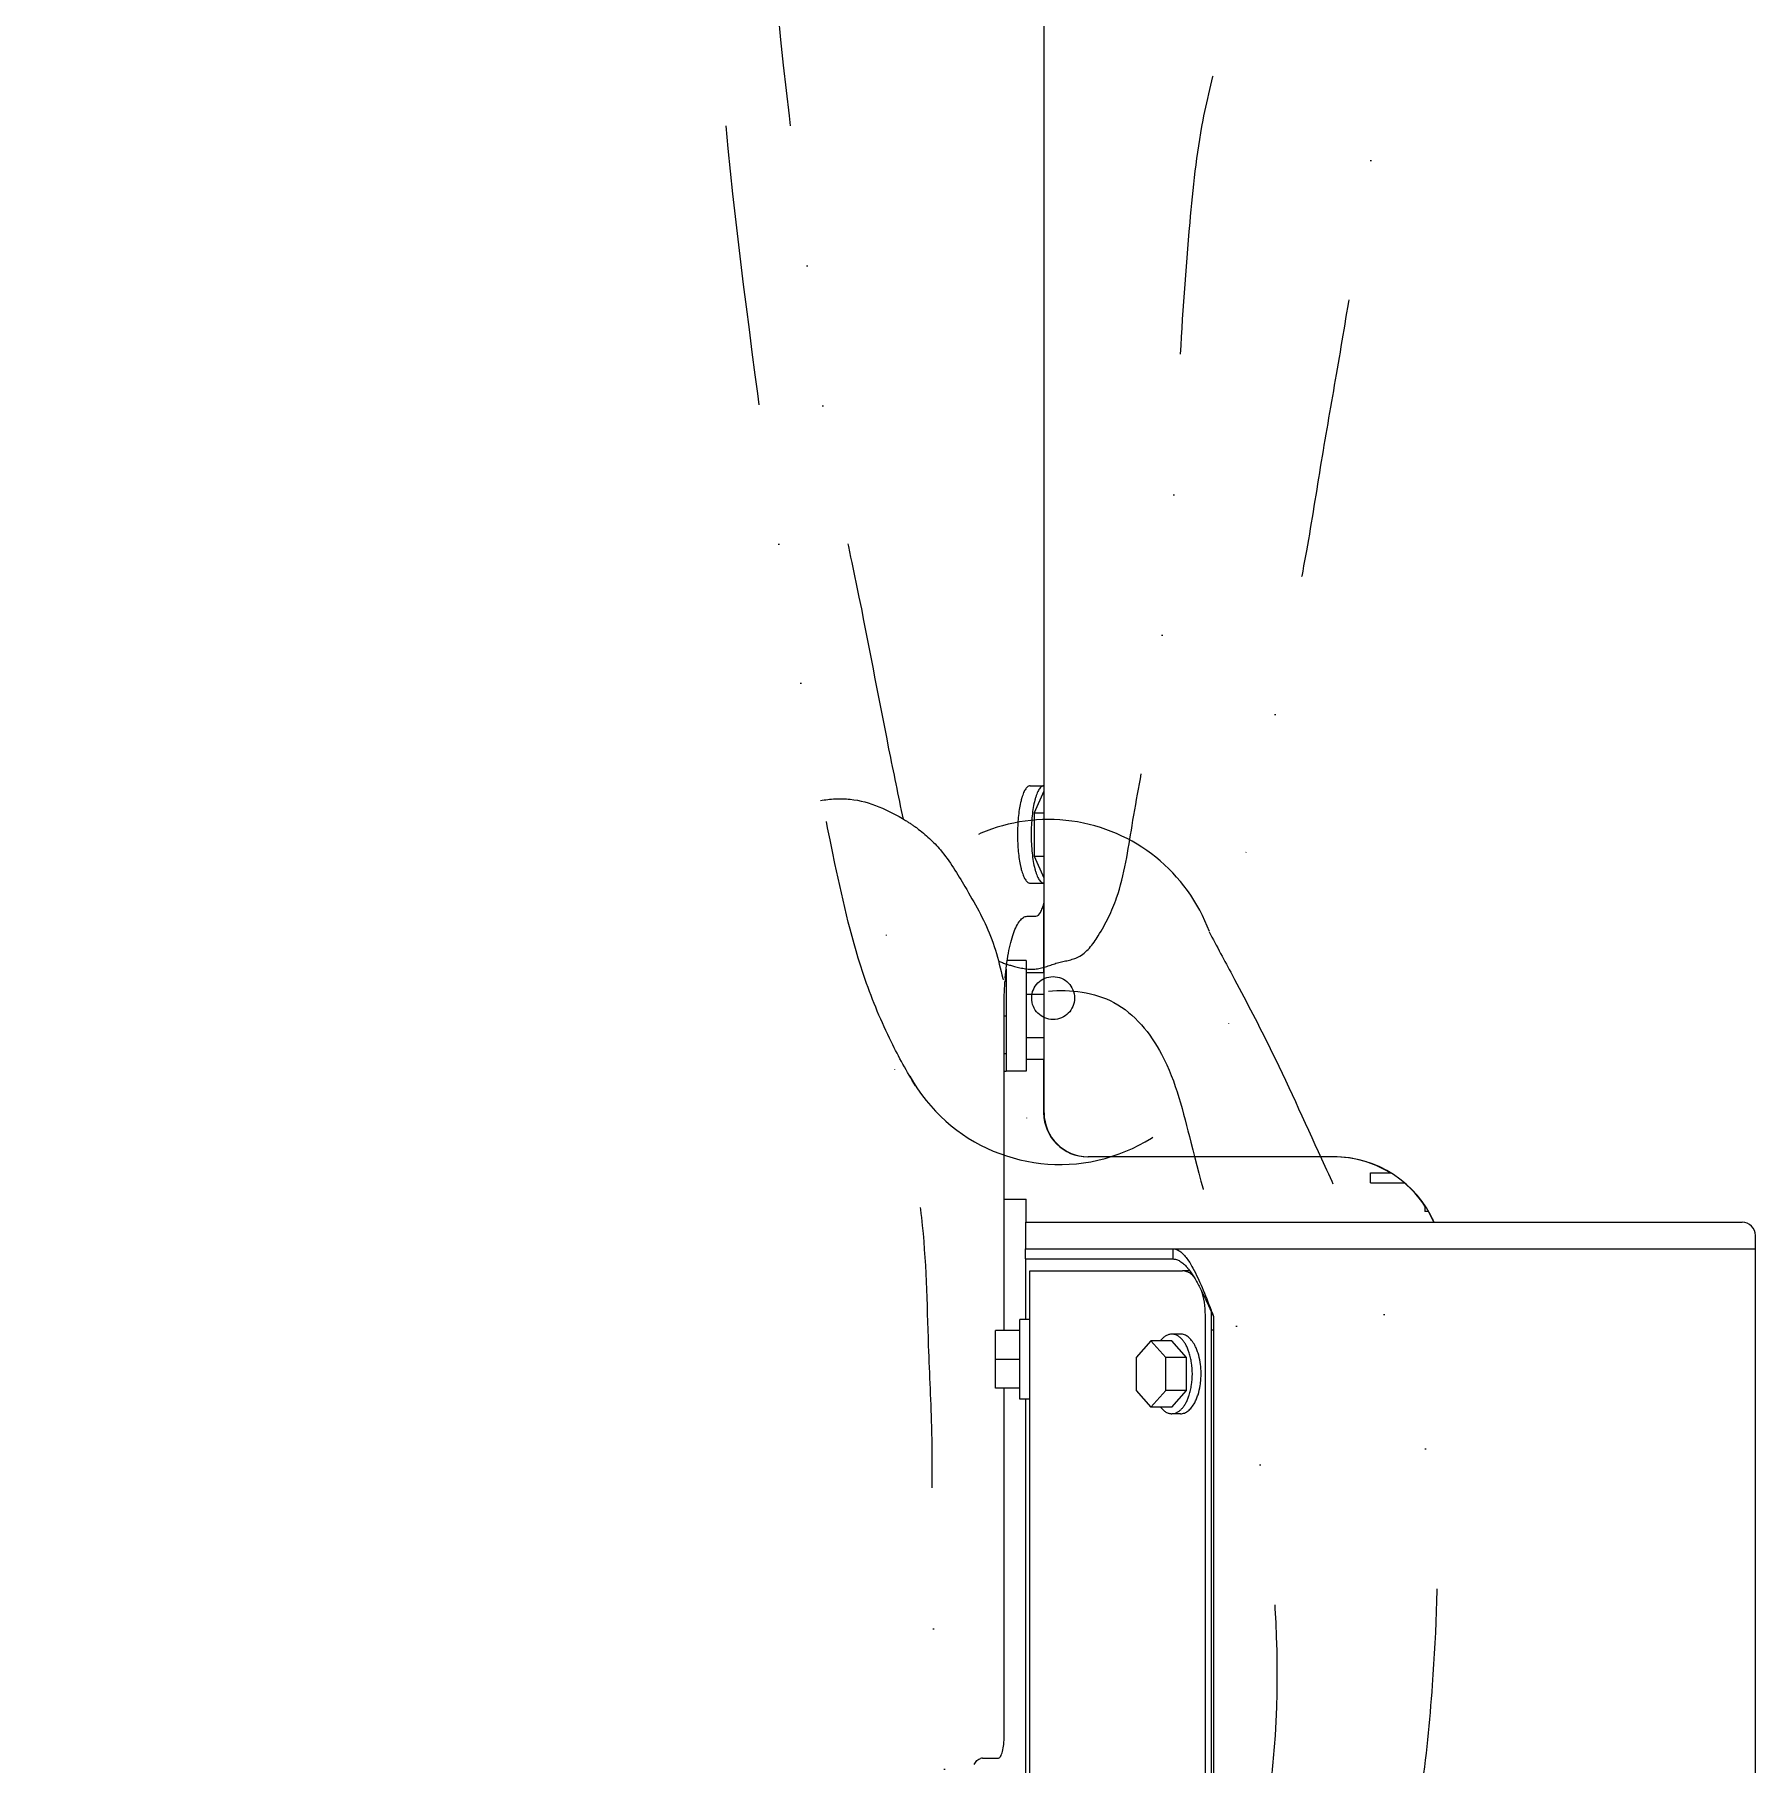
# Model space of a CAD drawing. Header units: millimetres. Extents: x -7970 to 6845, y -11075 to 1978.
# Drawn here: x 3669.6 to 4058.6, y -9802.3 to -9411.1 of the extents above; entities that cross this region are included whole.
import ezdxf

# ---------------------------------------------------------------- set-up
doc = ezdxf.new("R2010")
doc.units = ezdxf.units.MM
doc.header["$LTSCALE"] = 5
doc.linetypes.add('DIVIDE', pattern=[31.75, 12.7, -6.35, 0, -6.35, 0, -6.35])
doc.layers.add('Layer0016', color=7, linetype='Continuous')
doc.layers.add('Layer0021', color=7, linetype='Continuous')

# ---------------------------------------------------------------- blocks, each defined once
blk = doc.blocks.new('DC_GROUP_ＤＸＦ２５_206')
at = {"layer": 'Layer0016', "color": 7, "linetype": 'DIVIDE', "lineweight": 25}
blk.add_circle((3899.86, -9628.96), 4.85, dxfattribs=at)
blk.add_circle((3899.86, -9628.96), 4.85, dxfattribs=at)
for centre, start, end in [((3898.78, -9627.38), 20.2551, 206.0033), ((3901.38, -9627.8), 209.0247, 1.5438)]:
    blk.add_arc(centre, 38.8, start, end, dxfattribs=at)
for points, knots in [([(3868.76, -9648.81), (3866.79, -9645.6), (3862.5, -9637.82), (3855.55, -9621.24), (3849.17, -9593.07), (3840.75, -9547.5), (3831.69, -9483.3), (3823.58, -9417.34), (3822.48, -9362.35), (3819.56, -9326.79), (3821.32, -9296.81), (3820.17, -9267.49), (3823.09, -9237.68), (3826.2, -9210.77), (3829.13, -9184.47), (3836.6, -9157.5), (3846.61, -9131.74), (3860.44, -9115.16), (3871.26, -9105.11), (3882.38, -9099.21), (3894.76, -9095.76), (3906.65, -9097.36), (3914.9, -9100.7), (3919.21, -9102.73), (3921.06, -9103.7)], [0, 0, 0, 0, 11.289141, 26.624981, 53.741447, 97.659264, 165.7305, 248.216462, 296.738336, 330.702274, 355.072983, 386.691137, 418.587052, 444.745573, 468.050844, 497.806237, 528.617985, 549.891825, 562.016757, 572.653678, 587.404401, 599.769513, 607.797651, 614.067108, 614.067108, 614.067108, 614.067108]), ([(3960.48, -9157.55), (3961.85, -9162.26), (3965.66, -9175.69), (3971.5, -9198.9), (3978.35, -9225.04), (3982.45, -9249.96), (3986.7, -9276.23), (3987.02, -9302.42), (3985.81, -9333.26), (3984.5, -9361.37), (3981.18, -9388.79), (3978.05, -9409.84), (3973.65, -9428.4), (3970.24, -9447.32), (3967.33, -9467.42), (3963.91, -9487.76), (3960.36, -9507.76), (3957.39, -9527.23), (3953.53, -9546.05), (3950.43, -9563.76), (3946.23, -9581.23), (3942.14, -9601.94), (3940.61, -9617.44), (3940.17, -9626.75)], [0, 0, 0, 0, 14.74055, 41.852822, 71.832641, 95.721103, 117.594501, 151.575286, 174.016936, 210.233855, 235.916563, 256.854773, 274.043334, 293.100369, 314.51004, 334.980228, 354.976232, 375.443839, 394.03476, 412.62157, 429.347624, 447.934401, 475.924744, 475.924744, 475.924744, 475.924744]), ([(3887.51, -9620.6), (3888.68, -9621.11), (3891.45, -9621.98), (3896.14, -9622.92), (3900.72, -9620.75), (3906.4, -9620.14), (3910.88, -9614.05), (3915.55, -9604.3), (3917.71, -9589.08), (3921.31, -9570.45), (3924.66, -9547.81), (3927.19, -9519.19), (3928.27, -9486.97), (3930.41, -9456.44), (3932.83, -9432.67), (3937.71, -9414.04), (3940.53, -9397.24), (3944.79, -9376.73), (3950.93, -9357.67), (3955.55, -9338.21), (3959.22, -9321.41), (3963.02, -9299.65), (3964.94, -9276.7), (3964.48, -9255.49), (3961.83, -9237.69), (3958.41, -9226.65), (3955.86, -9220.36)], [0, 0, 0, 0, 3.836863, 8.783369, 13.729588, 18.675302, 25.20146, 34.767333, 51.489692, 70.546468, 91.958456, 120.025216, 156.722592, 188.619412, 211.923267, 228.183852, 246.303575, 263.02775, 290.957234, 306.293159, 323.017333, 342.544346, 372.524219, 391.948428, 406.046826, 426.405242, 426.405242, 426.405242, 426.405242]), ([(3866.01, -9588.5), (3864.92, -9583.19), (3860.91, -9563.87), (3856.24, -9538.03), (3847.29, -9498.76), (3844.84, -9464.7), (3837.17, -9407), (3833.4, -9356.87), (3833.43, -9303.46), (3832.53, -9271), (3833.36, -9249.9), (3833.89, -9240.14)], [0, 0, 0, 0, 16.248014, 59.203365, 78.753718, 137.005747, 161.273906, 253.428951, 287.46548, 321.501968, 350.799269, 350.799269, 350.799269, 350.799269]), ([(3847.26, -9584.29), (3849.46, -9583.91), (3856.29, -9583.49), (3863.68, -9586.89), (3870.27, -9591.25), (3875.29, -9595.93), (3880.38, -9604.51), (3886.45, -9614.93), (3888.7, -9625.74), (3891.53, -9637.79), (3893.97, -9650.28), (3894.03, -9660.71), (3893.77, -9665.4)], [0, 0, 0, 0, 6.711413, 20.161438, 23.265665, 30.476254, 40.462997, 53.072259, 66.389803, 73.25064, 90.28896, 104.384495, 104.384495, 104.384495, 104.384495]), ([(3935.1, -9613.98), (3936.86, -9617.23), (3941.4, -9625.73), (3950.32, -9642.62), (3958.58, -9661.24), (3967.27, -9679.78), (3972.75, -9695.94), (3981.71, -9717.64), (3987.74, -9747.55), (3985.98, -9779.93), (3983.87, -9806.24), (3979.08, -9825.23), (3975.81, -9842.58), (3973.12, -9860.36), (3968.64, -9879.56), (3966.31, -9901.85), (3963.59, -9930.1), (3961.47, -9963.81), (3963.53, -10003.11), (3968.29, -10031.87), (3969.67, -10047.99), (3969.8, -10049.6)], [0, 0, 0, 0, 11.080719, 28.91393, 57.297868, 72.175534, 90.296648, 108.417746, 142.588695, 180.617062, 205.347263, 221.607518, 239.261735, 258.31917, 275.507329, 298.338302, 325.450407, 360.705994, 399.533262, 443.207288, 448.057386, 448.057386, 448.057386, 448.057386]), ([(3898.78, -9627.38), (3903.78, -9626.93), (3914.92, -9628.29), (3926.53, -9642.77), (3931.43, -9664.25), (3937.84, -9686.51), (3943.7, -9714.26), (3949.19, -9749.48), (3951.44, -9783.4), (3948.41, -9813.26), (3946.28, -9834.07), (3943.11, -9858.76), (3940.77, -9883.54), (3937.95, -9908.75), (3935.56, -9933.21), (3931.99, -9959.29), (3929.43, -9989.3), (3931.35, -10021.33), (3934.27, -10043), (3935.98, -10052.56)], [0, 0, 0, 0, 15.058486, 30.967616, 51.907056, 80.930139, 100.481114, 136.936846, 187.919511, 201.71428, 226.920258, 250.700084, 276.381767, 301.58782, 326.79371, 350.09885, 380.557762, 416.961828, 446.098343, 446.098343, 446.098343, 446.098343]), ([(3902.16, -10055.51), (3901.99, -10053.91), (3901.15, -10045), (3904.12, -10009.36), (3900.53, -9963.86), (3892.6, -9916.78), (3887.4, -9886.4), (3880.56, -9848.13), (3875.12, -9806.37), (3871.89, -9762.72), (3872.92, -9731.92), (3871.44, -9704.43), (3871.22, -9683.33), (3868.24, -9665.74), (3866.11, -9654.35), (3864.69, -9647.78), (3863.91, -9644.39)], [0, 0, 0, 0, 4.850098, 26.809337, 106.871203, 140.907624, 170.108319, 199.308998, 257.55945, 296.371547, 330.446006, 349.870233, 378.98637, 393.568669, 403.317043, 413.741839, 413.741839, 413.741839, 413.741839])]:
    blk.add_open_spline(points, degree=3, knots=knots, dxfattribs=at)
blk = doc.blocks.new('DC_GROUP_ＤＸＦ２５_212')
at = {"layer": 'Layer0016', "color": 4, "linetype": 'Continuous', "lineweight": 25}
for radius, end in [(830, 131.73252), (750, 131.73249)]:
    blk.add_arc((3022.05, -10412.93), radius, 20, end, dxfattribs=at)

msp = doc.modelspace()

# ---------------------------------------------------------------- linework, layer by layer
at = {"layer": 'Layer0021', "color": 7, "linetype": 'Continuous', "lineweight": 18}
for p, q in [((3897.816, -9654.926), (3897.816, -8732.408)), ((3894.652, -9580.97), (3897.743, -9580.97)), ((3897.743, -9582.155), (3895.543, -9587.062)), ((3897.743, -9582.155), (3897.815, -9582.155)), ((3895.543, -9587.062), (3897.815, -9587.062)), ((3895.543, -9587.062), (3895.543, -9596.877)), ((3891.805, -9591.953), (3891.805, -9591.986)), ((3891.805, -9591.953), (3891.805, -9591.97)), ((3891.805, -9591.97), (3891.805, -9591.986)), ((3895.543, -9596.877), (3897.815, -9596.877)), ((3895.543, -9596.877), (3897.743, -9601.785)), ((3894.652, -9602.97), (3897.743, -9602.97)), ((3897.743, -9601.785), (3897.815, -9601.785)), ((3897.721, -9607.547), (3897.721, -9623.155)), ((3893.97, -9610.47), (3895.937, -9610.47)), ((3889.278, -9622.414), (3889.279, -9624.47)), ((3893.776, -9620.47), (3889.487, -9620.47)), ((3893.776, -9620.47), (3893.78, -9630.47)), ((3893.779, -9623.155), (3897.815, -9623.155)), ((3889.058, -9624.47), (3889.277, -9624.47)), ((3889.279, -9624.47), (3889.28, -9627.97)), ((3888.793, -9704.17), (3888.793, -9630.47)), ((3889.28, -9627.97), (3889.28, -9630.47)), ((3889.28, -9630.47), (3889.28, -9637.97)), ((3893.78, -9628.062), (3897.815, -9628.062)), ((3893.78, -9630.47), (3893.78, -9635.47)), ((3888.793, -9632.97), (3889.279, -9632.97)), ((3889.28, -9637.97), (3889.279, -9641.47)), ((3893.78, -9635.47), (3893.776, -9645.47)), ((3893.78, -9637.877), (3897.815, -9637.877)), ((3888.793, -9641.47), (3889.277, -9641.47)), ((3889.279, -9641.47), (3889.276, -9645.47)), ((3893.779, -9642.785), (3897.815, -9642.785)), ((3897.721, -9642.785), (3897.721, -9654.628)), ((3888.793, -9645.47), (3889.269, -9645.47)), ((3893.776, -9645.47), (3889.276, -9645.47)), ((3963.229, -9664.853), (3907.784, -9664.861)), ((3971.6, -9670.77), (3971.6, -9668.47)), ((3971.6, -9668.47), (3976.14, -9668.47)), ((3888.793, -9674.47), (3893.798, -9674.47)), ((3893.798, -9679.67), (3893.798, -9674.47)), ((3971.6, -9670.77), (3979.349, -9670.77)), ((3983.894, -9675.861), (3983.894, -9677.27)), ((3984.772, -9677.27), (3983.894, -9677.27)), ((3893.608, -9679.67), (4055.608, -9679.67)), ((3893.608, -9679.67), (3893.608, -9685.67)), ((3893.608, -9687.97), (3893.608, -9685.67)), ((3893.608, -9685.67), (4058.608, -9685.67)), ((3926.928, -9685.67), (3926.928, -9687.97)), ((4058.608, -10030.67), (4058.608, -9682.67)), ((3893.608, -9687.97), (3926.928, -9687.97)), ((3893.608, -9687.97), (3893.608, -9701.67)), ((3894.608, -9690.67), (3929.129, -9690.67)), ((3894.608, -10015.883), (3894.608, -9690.67)), ((3930.501, -9690.67), (3929.129, -9690.67)), ((3894.608, -9701.67), (3892.308, -9701.67)), ((3892.308, -9719.67), (3892.308, -9701.67)), ((3934.274, -10003.818), (3934.274, -9700.67)), ((3935.646, -10003.82), (3935.646, -9700.67)), ((3935.917, -9700.545), (3936.108, -9700.97)), ((3935.949, -9700.552), (3936.108, -9700.97)), ((3936.108, -9700.97), (3936.108, -10015.17)), ((3892.308, -9704.17), (3886.808, -9704.17)), ((3886.808, -9717.17), (3886.808, -9704.17)), ((3928.671, -9704.97), (3926.699, -9704.97)), ((3935.646, -9703.97), (3936.108, -9703.97)), ((3921.982, -9706.464), (3918.638, -9710.217)), ((3926.699, -9706.464), (3921.982, -9706.464)), ((3925.327, -9710.217), (3921.982, -9706.464)), ((3930.043, -9710.217), (3926.699, -9706.464)), ((3892.308, -9710.67), (3886.808, -9710.67)), ((3918.638, -9710.217), (3918.638, -9717.722)), ((3930.043, -9710.217), (3925.327, -9710.217)), ((3925.327, -9717.722), (3925.327, -9710.217)), ((3930.043, -9717.722), (3930.043, -9710.217)), ((3892.308, -9717.17), (3886.808, -9717.17)), ((3888.793, -9795.84), (3888.793, -9717.17)), ((3894.608, -9719.67), (3892.308, -9719.67)), ((3893.608, -9719.67), (3893.608, -9881.67)), ((3918.638, -9717.722), (3921.982, -9721.475)), ((3921.982, -9721.475), (3925.327, -9717.722)), ((3926.699, -9721.475), (3921.982, -9721.475)), ((3930.043, -9717.722), (3925.327, -9717.722)), ((3926.699, -9721.475), (3930.043, -9717.722)), ((3928.671, -9722.97), (3926.699, -9722.97)), ((3884.344, -9800.84), (3887.499, -9800.84))]:
    msp.add_line(p, q, dxfattribs=at)
for centre, radius, start, end in [((3897.743, -9581.71), 0.74, 84.34151, 89.99114), ((3897.743, -9602.23), 0.74, 270.00886, 275.65849), ((3957.382, -9630.032), 68.576, 175.30327, 176.03793), ((3907.716, -9654.628), 9.995, 180.00001, 180.22573), ((3907.724, -9654.628), 10.004, 180.2259, 181.72575), ((3907.708, -9654.63), 9.987, 181.72002, 200.69727), ((3963.086, -9689.528), 24.941, 23.29935, 24.95333), ((4055.608, -9682.67), 3, 0, 90), ((3928.904, -9694.002), 3.372, 62.50669, 63.31856), ((3930.501, -9693.31), 2.64, 84.69419, 89.99016), ((3918.538, -9699.675), 15.184, 36.50083, 37.23097), ((3916.32, -9700.67), 19.327, 0.00151, 2.51395), ((3919.215, -9712.867), 11.985, 17.87239, 19.88146), ((3919.341, -9715.115), 11.852, 340.10724, 342.13891), ((3884.37, -9804.298), 3.46, 97.56551, 104.90897)]:
    msp.add_arc(centre, radius, start, end, dxfattribs=at)
for centre, major_axis, ratio, start_param, end_param in [((3907.72, -9654.857), (6.723, 7.427), 0.9966675, 2.312078, 3.8757365), ((3907.816, -9654.857), (6.697, 7.451), 0.9966651, 2.3081677, 3.8722382), ((3963.151, -9689.862), (15.903, 19.344), 0.9966803, 5.8188499, 6.9697766), ((3963.056, -9689.862), (15.97, 19.289), 0.9966848, 0.1463355, 0.6862675), ((3963.056, -9689.862), (15.97, 19.289), 0.9966848, 5.9902058, 6.2711101), ((3963.056, -9689.862), (15.97, 19.289), 0.9966848, 5.8223197, 5.930233)]:
    msp.add_ellipse(centre, major_axis=major_axis, ratio=ratio, start_param=start_param, end_param=end_param, dxfattribs=at)
for points, knots in [([(3892.787, -9583.656), (3892.761, -9583.744), (3892.656, -9584.111), (3892.564, -9584.482), (3892.5, -9584.766)], [0, 0, 0, 0, 0.2381947, 1, 1, 1, 1]), ([(3894.652, -9580.97), (3894.566, -9580.97), (3894.384, -9581.003), (3894.126, -9581.143), (3893.878, -9581.369), (3893.638, -9581.676), (3893.406, -9582.062), (3893.184, -9582.527), (3892.974, -9583.065), (3892.848, -9583.452), (3892.787, -9583.656)], [0, 0, 0, 0, 0.0748653, 0.1573682, 0.2531423, 0.3655162, 0.4961321, 0.6455745, 0.8137263, 1, 1, 1, 1]), ([(3897.743, -9580.97), (3897.696, -9580.97), (3897.601, -9580.979), (3897.406, -9581.035), (3897.162, -9581.182), (3896.892, -9581.454), (3896.631, -9581.824), (3896.382, -9582.288), (3896.145, -9582.845), (3895.923, -9583.488), (3895.638, -9584.495), (3895.343, -9585.926), (3895.088, -9587.808), (3894.931, -9589.848), (3894.896, -9591.254), (3894.896, -9591.97)], [0, 0, 0, 0, 0.0118558, 0.0240989, 0.051012, 0.0828772, 0.1207993, 0.1652513, 0.2163239, 0.2738679, 0.3375658, 0.4815415, 0.6437491, 0.8186241, 1, 1, 1, 1]), ([(3892.5, -9584.766), (3892.382, -9585.291), (3892.179, -9586.405), (3891.966, -9588.154), (3891.835, -9590.023), (3891.805, -9591.303), (3891.805, -9591.953)], [0, 0, 0, 0, 0.2231883, 0.4690277, 0.7304987, 1, 1, 1, 1]), ([(3891.805, -9591.986), (3891.805, -9592.636), (3891.835, -9593.916), (3891.966, -9595.786), (3892.179, -9597.535), (3892.382, -9598.648), (3892.5, -9599.173)], [0, 0, 0, 0, 0.2695013, 0.5309723, 0.7768117, 1, 1, 1, 1]), ([(3894.896, -9591.97), (3894.896, -9592.685), (3894.931, -9594.091), (3895.088, -9596.132), (3895.343, -9598.013), (3895.638, -9599.444), (3895.923, -9600.452), (3896.145, -9601.095), (3896.382, -9601.651), (3896.631, -9602.116), (3896.892, -9602.485), (3897.162, -9602.757), (3897.406, -9602.904), (3897.601, -9602.96), (3897.696, -9602.97), (3897.743, -9602.97)], [0, 0, 0, 0, 0.1813759, 0.3562509, 0.5184585, 0.6624342, 0.7261321, 0.7836761, 0.8347487, 0.8792007, 0.9171228, 0.948988, 0.9759011, 0.9881442, 1, 1, 1, 1]), ([(3892.5, -9599.173), (3892.522, -9599.271), (3892.608, -9599.643), (3892.707, -9600.013), (3892.787, -9600.283)], [0, 0, 0, 0, 0.2615992, 1, 1, 1, 1]), ([(3892.787, -9600.283), (3892.848, -9600.488), (3892.974, -9600.874), (3893.184, -9601.413), (3893.406, -9601.877), (3893.638, -9602.264), (3893.878, -9602.571), (3894.126, -9602.796), (3894.384, -9602.937), (3894.566, -9602.97), (3894.652, -9602.97)], [0, 0, 0, 0, 0.1862737, 0.3544255, 0.5038679, 0.6344838, 0.7468577, 0.8426318, 0.9251347, 1, 1, 1, 1]), ([(3895.937, -9610.47), (3896.382, -9610.47), (3897.018, -9609.683), (3897.487, -9608.546), (3897.727, -9607.719), (3897.837, -9607.26)], [0, 0, 0, 0, 0.3450061, 0.6334115, 1, 1, 1, 1]), ([(3889.036, -9624.417), (3889.191, -9622.534), (3889.521, -9619.836), (3890.24, -9616.482), (3890.843, -9614.43), (3891.517, -9612.765), (3892.251, -9611.522), (3893.041, -9610.7), (3893.686, -9610.47), (3893.97, -9610.47)], [0, 0, 0, 0, 0.3669938, 0.5266583, 0.6658039, 0.7821099, 0.8746034, 0.9449118, 1, 1, 1, 1]), ([(3888.793, -9630.47), (3888.793, -9630.034), (3888.808, -9628.308), (3888.88, -9626.582), (3888.97, -9625.293)], [0, 0, 0, 0, 0.2520897, 1, 1, 1, 1]), ([(3926.928, -9685.67), (3927.198, -9685.67), (3927.772, -9685.779), (3928.587, -9686.236), (3929.384, -9686.958), (3929.87, -9687.555), (3930.116, -9687.89)], [0, 0, 0, 0, 0.2015426, 0.4262189, 0.6898108, 1, 1, 1, 1]), ([(3926.928, -9687.97), (3927.199, -9687.97), (3927.767, -9688.061), (3928.587, -9688.45), (3929.394, -9689.072), (3929.891, -9689.594), (3930.141, -9689.886)], [0, 0, 0, 0, 0.2110098, 0.4401752, 0.700765, 1, 1, 1, 1]), ([(3930.116, -9687.89), (3930.233, -9688.049), (3930.725, -9688.751), (3931.16, -9689.493), (3931.476, -9690.073)], [0, 0, 0, 0, 0.2297432, 1, 1, 1, 1]), ([(3930.141, -9689.886), (3930.182, -9689.933), (3930.349, -9690.13), (3930.509, -9690.333), (3930.628, -9690.489)], [0, 0, 0, 0, 0.2429848, 1, 1, 1, 1]), ([(3931.476, -9690.073), (3932.242, -9691.481), (3933.661, -9694.633), (3934.912, -9697.846), (3935.573, -9699.57)], [0, 0, 0, 0, 0.4646966, 1, 1, 1, 1]), ([(3930.418, -9690.989), (3930.315, -9690.937), (3929.908, -9690.757), (3929.459, -9690.67), (3929.129, -9690.67)], [0, 0, 0, 0, 0.2600818, 1, 1, 1, 1]), ([(3931.612, -9691.911), (3931.524, -9691.816), (3931.178, -9691.471), (3930.779, -9691.176), (3930.461, -9691.01)], [0, 0, 0, 0, 0.2664158, 1, 1, 1, 1]), ([(3930.744, -9690.643), (3931.182, -9691.235), (3932.034, -9692.565), (3933.681, -9695.615), (3934.814, -9698.099), (3935.59, -9699.82)], [0, 0, 0, 0, 0.2125254, 0.4550272, 1, 1, 1, 1]), ([(3934.274, -9700.67), (3934.274, -9699.699), (3934.135, -9697.815), (3933.703, -9695.972), (3933.406, -9695.112)], [0, 0, 0, 0, 0.5161036, 1, 1, 1, 1]), ([(3926.699, -9704.97), (3926.586, -9704.97), (3926.358, -9704.986), (3925.901, -9705.084), (3925.332, -9705.336), (3924.698, -9705.818), (3924.326, -9706.229), (3924.148, -9706.458)], [0, 0, 0, 0, 0.1107488, 0.2231078, 0.4580591, 0.7150744, 1, 1, 1, 1]), ([(3930.486, -9708.791), (3930.382, -9708.506), (3930.161, -9707.961), (3929.769, -9707.204), (3929.333, -9706.542), (3928.858, -9705.984), (3928.351, -9705.539), (3927.817, -9705.214), (3927.264, -9705.015), (3926.884, -9704.97), (3926.699, -9704.97)], [0, 0, 0, 0, 0.1595446, 0.3090189, 0.4477324, 0.5755143, 0.6928557, 0.8010676, 0.902399, 1, 1, 1, 1]), ([(3931.866, -9707.455), (3931.666, -9707.084), (3931.334, -9706.564), (3930.809, -9705.971), (3930.408, -9705.612), (3929.99, -9705.328), (3929.558, -9705.122), (3929.117, -9704.998), (3928.818, -9704.97), (3928.671, -9704.97)], [0, 0, 0, 0, 0.2978223, 0.4329829, 0.5592767, 0.6775406, 0.7891084, 0.895831, 1, 1, 1, 1]), ([(3931.329, -9713.97), (3931.329, -9713.138), (3931.242, -9711.903), (3930.946, -9710.313), (3930.74, -9709.554), (3930.622, -9709.189)], [0, 0, 0, 0, 0.5142841, 0.7624438, 1, 1, 1, 1]), ([(3933.099, -9711.341), (3932.988, -9710.632), (3932.755, -9709.601), (3932.29, -9708.317), (3932.014, -9707.73), (3931.866, -9707.455)], [0, 0, 0, 0, 0.5261244, 0.7707698, 1, 1, 1, 1]), ([(3933.301, -9713.97), (3933.301, -9713.748), (3933.284, -9712.869), (3933.201, -9711.99), (3933.099, -9711.341)], [0, 0, 0, 0, 0.252562, 1, 1, 1, 1]), ([(3930.622, -9718.751), (3930.74, -9718.385), (3930.946, -9717.626), (3931.242, -9716.036), (3931.329, -9714.801), (3931.329, -9713.97)], [0, 0, 0, 0, 0.2375562, 0.4857159, 1, 1, 1, 1]), ([(3931.866, -9720.484), (3932.014, -9720.209), (3932.29, -9719.623), (3932.755, -9718.339), (3932.988, -9717.307), (3933.099, -9716.598)], [0, 0, 0, 0, 0.2292302, 0.4738756, 1, 1, 1, 1]), ([(3933.099, -9716.598), (3933.133, -9716.384), (3933.252, -9715.513), (3933.301, -9714.632), (3933.301, -9713.97)], [0, 0, 0, 0, 0.2465481, 1, 1, 1, 1]), ([(3924.148, -9721.481), (3924.326, -9721.71), (3924.698, -9722.122), (3925.332, -9722.603), (3925.901, -9722.855), (3926.358, -9722.953), (3926.586, -9722.97), (3926.699, -9722.97)], [0, 0, 0, 0, 0.2849256, 0.5419409, 0.7768922, 0.8892512, 1, 1, 1, 1]), ([(3926.699, -9722.97), (3926.884, -9722.97), (3927.264, -9722.925), (3927.817, -9722.726), (3928.351, -9722.4), (3928.858, -9721.955), (3929.333, -9721.398), (3929.769, -9720.736), (3930.161, -9719.978), (3930.382, -9719.433), (3930.486, -9719.148)], [0, 0, 0, 0, 0.097601, 0.1989324, 0.3071443, 0.4244857, 0.5522676, 0.6909811, 0.8404554, 1, 1, 1, 1]), ([(3928.671, -9722.97), (3928.818, -9722.97), (3929.117, -9722.942), (3929.558, -9722.817), (3929.99, -9722.611), (3930.408, -9722.327), (3930.809, -9721.968), (3931.334, -9721.375), (3931.666, -9720.855), (3931.866, -9720.484)], [0, 0, 0, 0, 0.104169, 0.2108916, 0.3224594, 0.4407233, 0.5670171, 0.7021777, 1, 1, 1, 1]), ([(3887.499, -9800.84), (3887.707, -9800.84), (3888.013, -9800.488), (3888.243, -9799.963), (3888.523, -9799.055), (3888.734, -9797.668), (3888.793, -9796.478), (3888.793, -9795.84)], [0, 0, 0, 0, 0.1166997, 0.212694, 0.334439, 0.6420185, 1, 1, 1, 1])]:
    msp.add_open_spline(points, degree=3, knots=knots, dxfattribs=at)
for points in [[(3935.573, -9699.57), (3935.698, -9699.897), (3935.824, -9700.225), (3935.949, -9700.552)], [(3935.59, -9699.82), (3935.699, -9700.061), (3935.808, -9700.303), (3935.917, -9700.545)], [(3882.043, -9802.27), (3882.212, -9801.963), (3882.398, -9801.658), (3882.644, -9801.41)], [(3882.644, -9801.41), (3882.766, -9801.288), (3882.907, -9801.185), (3883.056, -9801.1)], [(3883.056, -9801.1), (3883.194, -9801.041), (3883.336, -9800.993), (3883.48, -9800.955)], [(3883.914, -9800.869), (3884.057, -9800.85), (3884.2, -9800.84), (3884.344, -9800.84)]]:
    msp.add_open_spline(points, degree=3, dxfattribs=at)

# ---------------------------------------------------------------- block references
at = {"layer": 'Layer0016', "linetype": 'Continuous'}
for name in ['DC_GROUP_ＤＸＦ２５_206', 'DC_GROUP_ＤＸＦ２５_212']:
    msp.add_blockref(name, (0, 0), dxfattribs=at)

doc.saveas('drawing.dxf')
